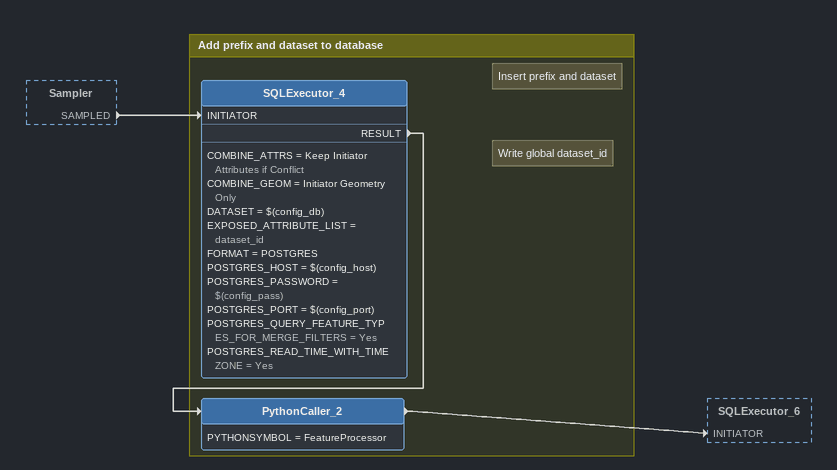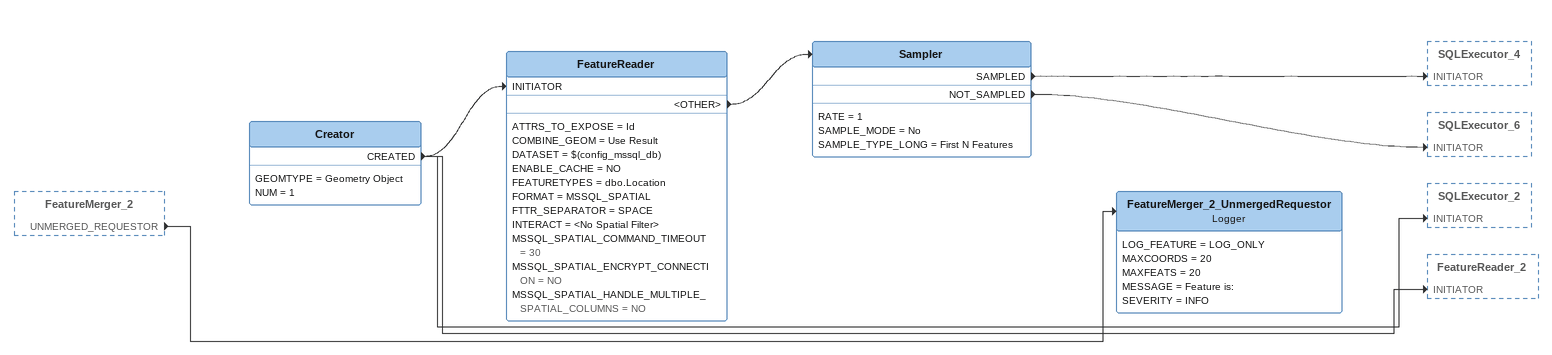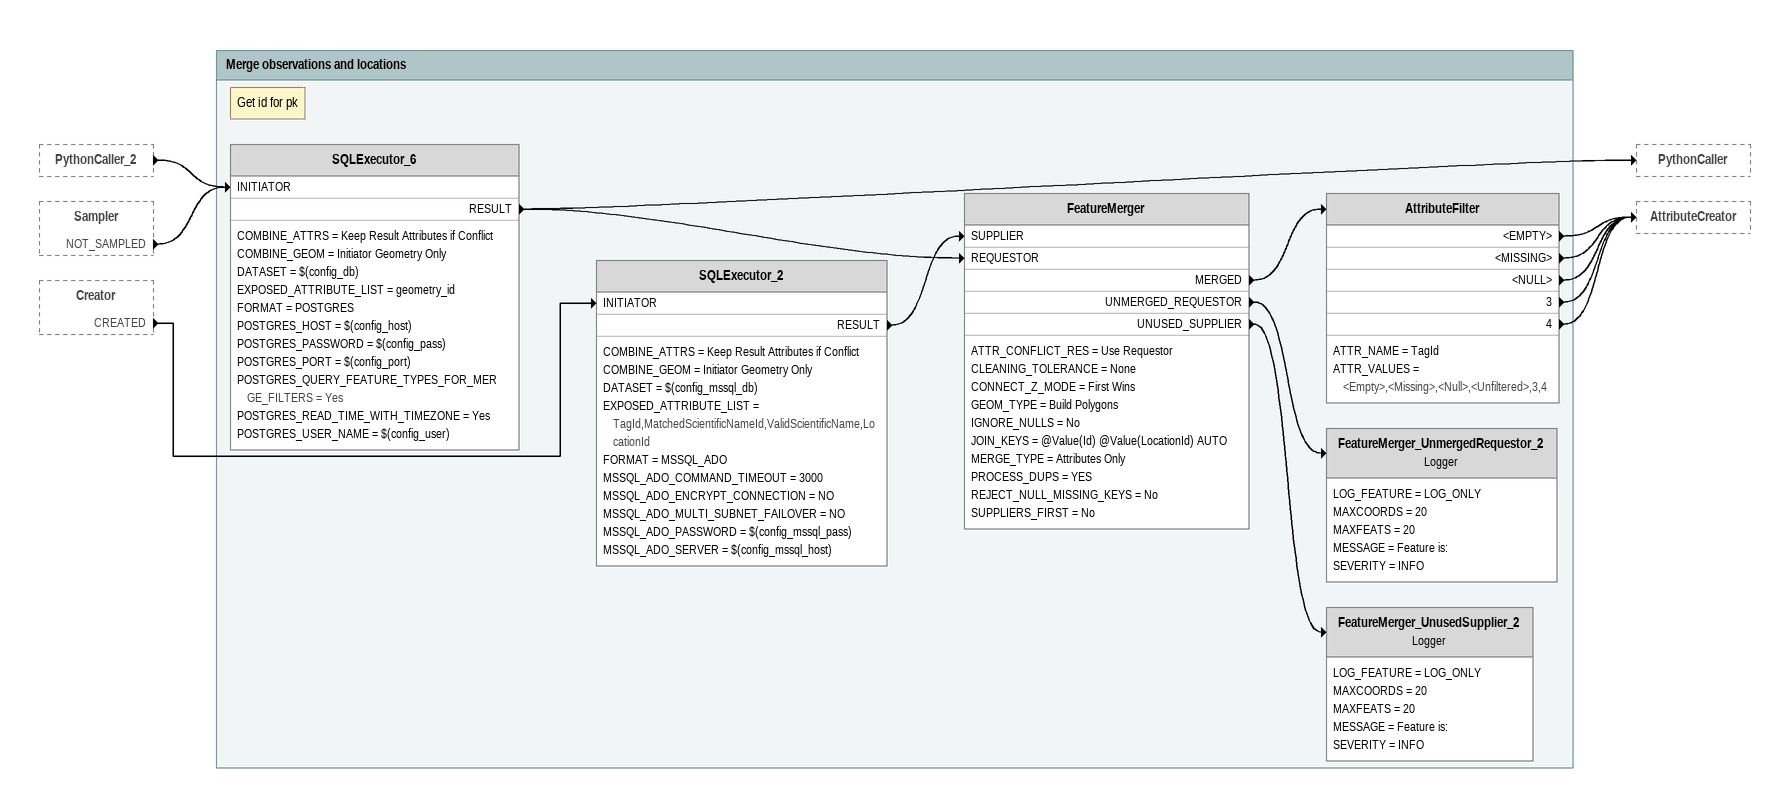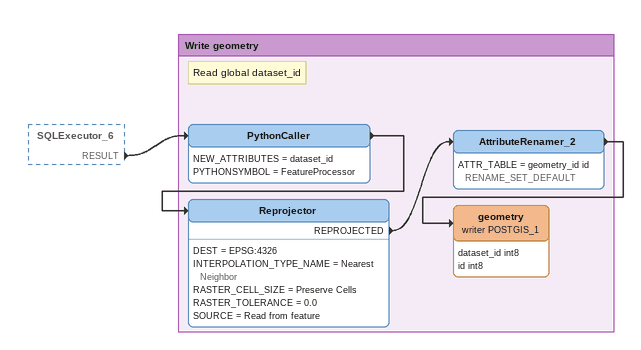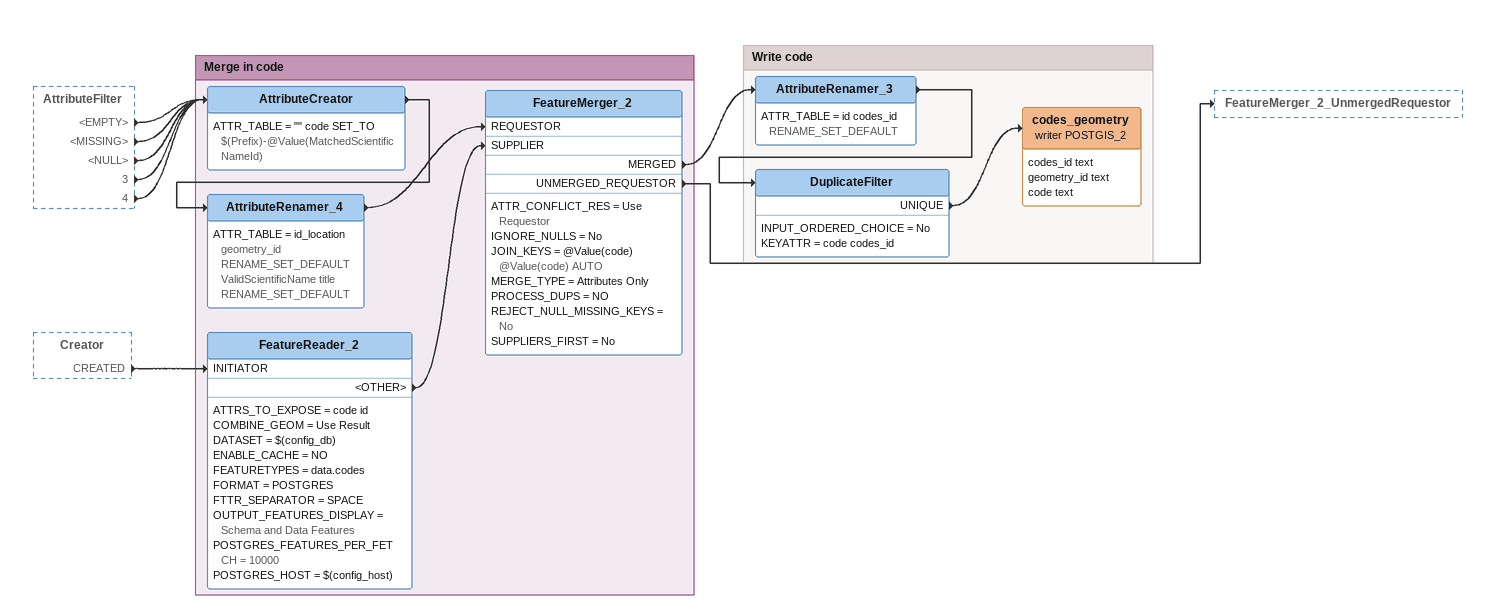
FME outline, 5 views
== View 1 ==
Sampler [outside]
    SAMPLED -> SQLExecutor_4 [INITIATOR]

Bookmark: Add prefix and dataset to database
Note: Insert prefix and dataset
SQLExecutor_4
    COMBINE_ATTRS = Keep Initiator Attributes if Conflict
    COMBINE_GEOM = Initiator Geometry Only
    DATASET = $(config_db)
    EXPOSED_ATTRIBUTE_LIST = dataset_id
    FORMAT = POSTGRES
    POSTGRES_HOST = $(config_host)
    POSTGRES_PASSWORD = $(config_pass)
    POSTGRES_PORT = $(config_port)
    POSTGRES_QUERY_FEATURE_TYPES_FOR_MERGE_FILTERS = Yes
    POSTGRES_READ_TIME_WITH_TIMEZONE = Yes
    RESULT -> PythonCaller_2
Note: Write global dataset_id
PythonCaller_2
    PYTHONSYMBOL = FeatureProcessor
    -> SQLExecutor_6 [INITIATOR]

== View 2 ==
FeatureMerger_2 [outside]
    UNMERGED_REQUESTOR -> FeatureMerger_2_UnmergedRequestor
Creator
    GEOMTYPE = Geometry Object
    NUM = 1
    CREATED -> SQLExecutor_2 [INITIATOR]
    CREATED -> FeatureReader [INITIATOR]
    CREATED -> FeatureReader_2 [INITIATOR]
FeatureReader
    ATTRS_TO_EXPOSE = Id
    COMBINE_GEOM = Use Result
    DATASET = $(config_mssql_db)
    ENABLE_CACHE = NO
    FEATURETYPES = dbo.Location
    FORMAT = MSSQL_SPATIAL
    FTTR_SEPARATOR = SPACE
    INTERACT = <No Spatial Filter>
    MSSQL_SPATIAL_COMMAND_TIMEOUT = 30
    MSSQL_SPATIAL_ENCRYPT_CONNECTION = NO
    MSSQL_SPATIAL_HANDLE_MULTIPLE_SPATIAL_COLUMNS = NO
    <OTHER> -> Sampler
Sampler
    RATE = 1
    SAMPLE_MODE = No
    SAMPLE_TYPE_LONG = First N Features
    SAMPLED -> SQLExecutor_4 [INITIATOR]
    NOT_SAMPLED -> SQLExecutor_6 [INITIATOR]
FeatureMerger_2_UnmergedRequestor: Logger
    LOG_FEATURE = LOG_ONLY
    MAXCOORDS = 20
    MAXFEATS = 20
    MESSAGE = Feature is:
    SEVERITY = INFO

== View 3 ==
PythonCaller_2 [outside]
    -> SQLExecutor_6 [INITIATOR]
Sampler [outside]
    NOT_SAMPLED -> SQLExecutor_6 [INITIATOR]
Creator [outside]
    CREATED -> SQLExecutor_2 [INITIATOR]

Bookmark: Merge observations and locations
Note: Get id for pk
SQLExecutor_6
    COMBINE_ATTRS = Keep Result Attributes if Conflict
    COMBINE_GEOM = Initiator Geometry Only
    DATASET = $(config_db)
    EXPOSED_ATTRIBUTE_LIST = geometry_id
    FORMAT = POSTGRES
    POSTGRES_HOST = $(config_host)
    POSTGRES_PASSWORD = $(config_pass)
    POSTGRES_PORT = $(config_port)
    POSTGRES_QUERY_FEATURE_TYPES_FOR_MERGE_FILTERS = Yes
    POSTGRES_READ_TIME_WITH_TIMEZONE = Yes
    POSTGRES_USER_NAME = $(config_user)
    RESULT -> PythonCaller
    RESULT -> FeatureMerger [REQUESTOR]
SQLExecutor_2
    COMBINE_ATTRS = Keep Result Attributes if Conflict
    COMBINE_GEOM = Initiator Geometry Only
    DATASET = $(config_mssql_db)
    EXPOSED_ATTRIBUTE_LIST = TagId,MatchedScientificNameId,ValidScientificName,LocationId
    FORMAT = MSSQL_ADO
    MSSQL_ADO_COMMAND_TIMEOUT = 3000
    MSSQL_ADO_ENCRYPT_CONNECTION = NO
    MSSQL_ADO_MULTI_SUBNET_FAILOVER = NO
    MSSQL_ADO_PASSWORD = $(config_mssql_pass)
    MSSQL_ADO_SERVER = $(config_mssql_host)
    RESULT -> FeatureMerger [SUPPLIER]
FeatureMerger
    ATTR_CONFLICT_RES = Use Requestor
    CLEANING_TOLERANCE = None
    CONNECT_Z_MODE = First Wins
    GEOM_TYPE = Build Polygons
    IGNORE_NULLS = No
    JOIN_KEYS = @Value(Id) @Value(LocationId) AUTO
    MERGE_TYPE = Attributes Only
    PROCESS_DUPS = YES
    REJECT_NULL_MISSING_KEYS = No
    SUPPLIERS_FIRST = No
    MERGED -> AttributeFilter
    UNMERGED_REQUESTOR -> FeatureMerger_UnmergedRequestor_2
    UNUSED_SUPPLIER -> FeatureMerger_UnusedSupplier_2
AttributeFilter
    ATTR_NAME = TagId
    ATTR_VALUES = <Empty>,<Missing>,<Null>,<Unfiltered>,3,4
    <EMPTY> -> AttributeCreator
    <MISSING> -> AttributeCreator
    <NULL> -> AttributeCreator
    3 -> AttributeCreator
    4 -> AttributeCreator
FeatureMerger_UnmergedRequestor_2: Logger
    LOG_FEATURE = LOG_ONLY
    MAXCOORDS = 20
    MAXFEATS = 20
    MESSAGE = Feature is:
    SEVERITY = INFO
FeatureMerger_UnusedSupplier_2: Logger
    LOG_FEATURE = LOG_ONLY
    MAXCOORDS = 20
    MAXFEATS = 20
    MESSAGE = Feature is:
    SEVERITY = INFO

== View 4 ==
SQLExecutor_6 [outside]
    RESULT -> PythonCaller

Bookmark: Write geometry
Note: Read global dataset_id
PythonCaller
    NEW_ATTRIBUTES = dataset_id
    PYTHONSYMBOL = FeatureProcessor
    -> Reprojector
Reprojector
    DEST = EPSG:4326
    INTERPOLATION_TYPE_NAME = Nearest Neighbor
    RASTER_CELL_SIZE = Preserve Cells
    RASTER_TOLERANCE = 0.0
    SOURCE = Read from feature
    REPROJECTED -> AttributeRenamer_2
AttributeRenamer_2
    ATTR_TABLE = geometry_id id RENAME_SET_DEFAULT
    -> geometry (writer POSTGIS_1)
geometry (writer POSTGIS_1)
    attributes: dataset_id int8, id int8

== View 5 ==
AttributeFilter [outside]
    <EMPTY> -> AttributeCreator
    <MISSING> -> AttributeCreator
    <NULL> -> AttributeCreator
    3 -> AttributeCreator
    4 -> AttributeCreator
Creator [outside]
    CREATED -> FeatureReader_2 [INITIATOR]

Bookmark: Merge in code
AttributeCreator
    ATTR_TABLE = "" code SET_TO $(Prefix)-@Value(MatchedScientificNameId)
    -> AttributeRenamer_4
AttributeRenamer_4
    ATTR_TABLE = id_location geometry_id RENAME_SET_DEFAULT  ValidScientificName title RENAME_SET_DEFAULT
    -> FeatureMerger_2 [REQUESTOR]
FeatureReader_2
    ATTRS_TO_EXPOSE = code id
    COMBINE_GEOM = Use Result
    DATASET = $(config_db)
    ENABLE_CACHE = NO
    FEATURETYPES = data.codes
    FORMAT = POSTGRES
    FTTR_SEPARATOR = SPACE
    OUTPUT_FEATURES_DISPLAY = Schema and Data Features
    POSTGRES_FEATURES_PER_FETCH = 10000
    POSTGRES_HOST = $(config_host)
    <OTHER> -> FeatureMerger_2 [SUPPLIER]
FeatureMerger_2
    ATTR_CONFLICT_RES = Use Requestor
    IGNORE_NULLS = No
    JOIN_KEYS = @Value(code) @Value(code) AUTO
    MERGE_TYPE = Attributes Only
    PROCESS_DUPS = NO
    REJECT_NULL_MISSING_KEYS = No
    SUPPLIERS_FIRST = No
    MERGED -> AttributeRenamer_3
    UNMERGED_REQUESTOR -> FeatureMerger_2_UnmergedRequestor

Bookmark: Write code
AttributeRenamer_3
    ATTR_TABLE = id codes_id RENAME_SET_DEFAULT
    -> DuplicateFilter
DuplicateFilter
    INPUT_ORDERED_CHOICE = No
    KEYATTR = code codes_id
    UNIQUE -> codes_geometry (writer POSTGIS_2)
codes_geometry (writer POSTGIS_2)
    attributes: codes_id text, geometry_id text, code text
